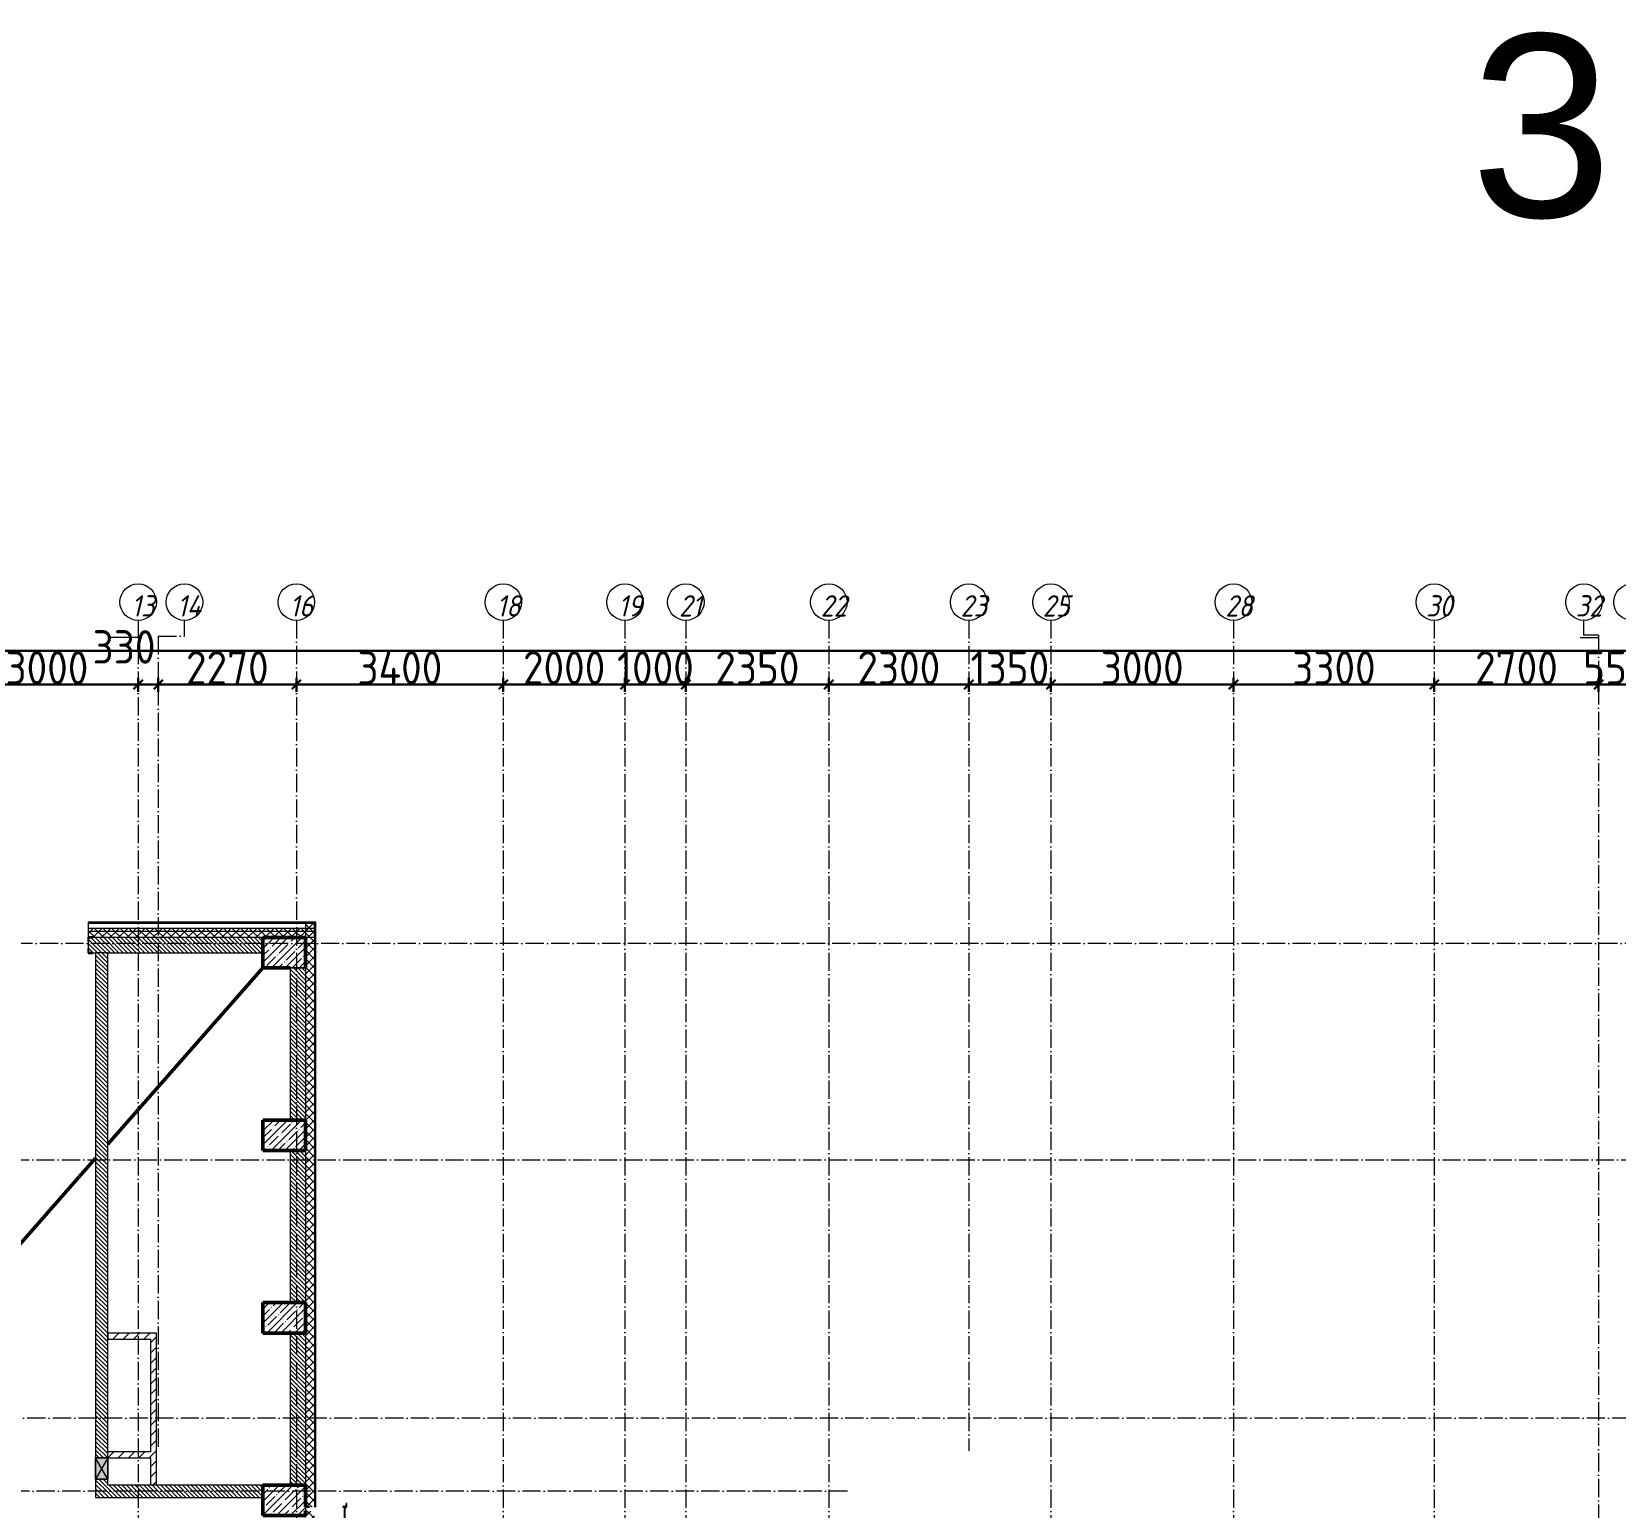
# Model space of a CAD drawing. Header units: millimetres. Extents: x -17017 to 628417, y -109036 to 199237.
# Drawn here: x 302971 to 328996, y -10545 to 13704 of the extents above; entities that cross this region are included whole.
import ezdxf

# ---------------------------------------------------------------- set-up
doc = ezdxf.new("R2010")
doc.units = ezdxf.units.MM
doc.linetypes.add('50_200_ШТРИХ_1Т_ш5_п1_п1_', pattern=[700, 500, -100, 0, -100])
for name, color, linetype, lineweight in [('A-____-____-DIMS', 7, 'Continuous', 9), ('A-DETL-____-OTLN-1', 7, 'Continuous', 50), ('A-DETL-GENF-OTLN', 7, 'Continuous', 9), ('A-GENM-____-MCUT', 7, 'Continuous', 25), ('A-GENM-____-OTLN', 7, 'Continuous', 9), ('A-GENM-____-OTLN-1', 7, 'Continuous', 25), ('A-GLAZ-____-OTLN', 7, 'Continuous', 9), ('A-WALL-____-MCUT', 7, 'Continuous', 13), ('A-WALL-____-MCUT-1', 7, 'Continuous', 9), ('A-WALL-____-PATT-1', 7, 'Continuous', 9), ('A-WALL-FNSH-MCUT-1', 7, 'Continuous', 9), ('S-COLS-____-MCUT', 7, 'Continuous', 50), ('S-COLS-____-OTLN', 7, 'Continuous', 9), ('S-GRID-____-IDEN', 7, 'Continuous', 9), ('S-GRID-____-OTLN', 7, 'Continuous', 9), ('S-GRID-____-OTLN-1', 7, '50_200_ШТРИХ_1Т_ш5_п1_п1_', 9), ('стяжа', 7, 'Continuous', 30)]:
    doc.layers.add(name, color=color, linetype=linetype, lineweight=lineweight)
doc.styles.add('ISOCPEUR_I_9', font='isocpeui.ttf', dxfattribs={"width": 0.9, "height": 250})
doc.styles.get("Standard").update_dxf_attribs({"font": 'arial.ttf'})
doc.styles.add('СПДС', font='isocpeur.ttf', dxfattribs={"width": 0.9})
doc.dimstyles.new('ISO-2_5_0_9К_БОЛЬШОЙ_ОСИ', dxfattribs={"dimscale": 304.8, "dimtxt": 248.995294, "dimasz": 0.492126, "dimexe": 0.393701, "dimexo": 0, "dimgap": 0, "dimtad": 1, "dimdec": 0, "dimzin": 0, "dimdsep": 46, "dimtxsty": 'ISOCPEUR_I_9', "dimblk1": 'OBLIQUE', "dimblk2": 'OBLIQUE', "dimsah": 1, "dimcen": 0.09, "dimdle": 0.393701, "dimazin": 0, "dimtfac": 1, "dimtdec": 4, "dimtix": 1, "dimtmove": 0, "dimatfit": 3, "dimfxl": 1, "dimtvp": 1, "dimtolj": 1, "dimtzin": 0, "dimarcsym": 2})
doc.dimstyles.new('ISO-2_5_0_9К_БОЛЬШОЙ_ОСИ_1', dxfattribs={"dimscale": 304.8, "dimtxt": 248.995294, "dimasz": 0.492126, "dimexe": 0.393701, "dimexo": 0, "dimgap": 0, "dimtad": 1, "dimdec": 0, "dimzin": 0, "dimdsep": 46, "dimtxsty": 'ISOCPEUR_I_9', "dimblk1": 'OBLIQUE', "dimblk2": 'OBLIQUE', "dimsah": 1, "dimcen": 0.09, "dimdle": 0.393701, "dimazin": 0, "dimtfac": 1, "dimtdec": 4, "dimtix": 1, "dimtmove": 1, "dimatfit": 3, "dimfxl": 1, "dimtvp": 1, "dimtolj": 1, "dimtzin": 0, "dimarcsym": 2})
doc.dimstyles.new('ISO-2_5_0_9К_БОЛЬШОЙ_ОСИ_2', dxfattribs={"dimscale": 304.8, "dimtxt": 248.995294, "dimasz": 0.492126, "dimexe": 0.393701, "dimexo": 0, "dimgap": 0, "dimtad": 1, "dimdec": 0, "dimzin": 0, "dimdsep": 46, "dimtxsty": 'ISOCPEUR_I_9', "dimblk1": 'OBLIQUE', "dimblk2": 'OBLIQUE', "dimsah": 1, "dimcen": 0.09, "dimdle": 0.393701, "dimazin": 0, "dimtfac": 1, "dimtdec": 4, "dimtix": 1, "dimtmove": 2, "dimatfit": 3, "dimfxl": 1, "dimtvp": 1, "dimtolj": 1, "dimtzin": 0, "dimarcsym": 2})
pattern_1 = [(45, (283770.71, -86863.46), (-70.71068, 70.71068), []), (135, (283770.71, -86863.46), (-70.71068, -70.71068), [])]
pattern_2 = [(135, (283770.707, -86863.456), (-35.35534, -35.35534), [])]
pattern_3 = [(45, (283770.71, -86863.46), (-84.85281, 84.85281), [])]

# ---------------------------------------------------------------- blocks, each defined once
blk = doc.blocks.new('BSC_Колонна _Прямоугольная - 500х700-25279857-АР1_План отверстий 3 этажа в осях 1-64_Ю-ЯЯ')
at = {"layer": 'S-COLS-____-OTLN'}
h = blk.add_hatch(dxfattribs=at)
h.set_pattern_fill('FP_16', color=256, style=0, pattern_type=2)
h.set_pattern_definition([(315, (-76431.04, 23350), (114.04925, 114.04925), []), (315, (-76431.04, 23235.95), (114.04925, 114.04925), [201.613, -40.323, 3.353, -36.97])])
h.paths.add_polyline_path([(-250, -350), (250, -350), (250, 350), (-250, 350), (-250, -55)], flags=0)
at = {"layer": 'S-COLS-____-MCUT'}
for p, q in [((250, 350), (-250, 350)), ((-250, 350), (-250, -350)), ((250, -350), (250, 350)), ((-250, -350), (-170, -350)), ((-107, -350), (250, -350))]:
    blk.add_line(p, q, dxfattribs=at)
blk = doc.blocks.new('BSC_Колонна _Прямоугольная - 500х700-V69-АР1_План отверстий 3 этажа в осях 1-64_Ю-ЯЯ')
at = {"layer": 'S-COLS-____-OTLN'}
h = blk.add_hatch(dxfattribs=at)
h.set_pattern_fill('FP_78', color=256, style=0, pattern_type=2)
h.set_pattern_definition([(315, (-79431.04, 23350), (114.04925, 114.04925), []), (315, (-79431.04, 23235.95), (114.04925, 114.04925), [201.613, -40.323, 3.353, -36.97])])
h.paths.add_polyline_path([(-250, -350), (250, -350), (250, 350), (-250, 350)], flags=0)
at = {"layer": 'S-COLS-____-MCUT'}
for p, q in [((250, 350), (-250, 350)), ((-250, 350), (-250, -350)), ((250, -350), (250, 350)), ((-250, -350), (250, -350))]:
    blk.add_line(p, q, dxfattribs=at)
blk = doc.blocks.new('BSC_Колонна _Прямоугольная - 500х700-V70-АР1_План отверстий 3 этажа в осях 1-64_Ю-ЯЯ')
at = {"layer": 'S-COLS-____-OTLN'}
h = blk.add_hatch(dxfattribs=at)
h.set_pattern_fill('FP_79', color=256, style=0, pattern_type=2)
h.set_pattern_definition([(315, (-82431.04, 23350), (114.04925, 114.04925), []), (315, (-82431.04, 23235.95), (114.04925, 114.04925), [201.613, -40.323, 3.353, -36.97])])
h.paths.add_polyline_path([(-250, -350), (250, -350), (250, 350), (-250, 350)], flags=0)
at = {"layer": 'S-COLS-____-MCUT'}
for p, q in [((250, 350), (-250, 350)), ((-250, 350), (-250, -350)), ((250, -350), (250, 350)), ((-250, -350), (250, -350))]:
    blk.add_line(p, q, dxfattribs=at)
blk = doc.blocks.new('Фахверк_СКБ_Уголок - 250_3380-27498580-АР1_План отверстий 3 этажа в осях 1-64_Ю-ЯЯ')
at = {"layer": 'A-GENM-____-MCUT'}
for p, q in [((200, 181), (125, 181)), ((125, 181), (125, 106)), ((125, 106), (131, 106)), ((131, 106), (131, 175)), ((131, 175), (200, 175)), ((200, 175), (200, 181)), ((131, -6), (125, -6)), ((125, -6), (125, -81)), ((125, -81), (200, -81)), ((131, -75), (131, -6)), ((200, -75), (131, -75)), ((200, -81), (200, -75))]:
    blk.add_line(p, q, dxfattribs=at)
blk = doc.blocks.new('ЛМ_Арматурный стержень_ГОСТ 5781-82 - Ø 18 А240-29172526-АР1_План отверстий 3 этажа в осях 1-64_Ю-ЯЯ')
at = {"layer": 'A-GENM-____-OTLN'}
for p, q in [((24334, 76318), (24334, 75518)), ((24334, 76318), (24343, 76318)), ((24343, 76318), (24352, 76318)), ((24352, 75518), (24352, 76318)), ((24343, 75518), (24334, 75518)), ((24352, 75518), (24343, 75518))]:
    blk.add_line(p, q, dxfattribs=at)
blk = doc.blocks.new('ЛМ_Уголок_ГОСТ 8509-93 - L 63х63x6-29176215-АР1_План отверстий 3 этажа в осях 1-64_Ю-ЯЯ')
at = {"layer": 'A-GENM-____-MCUT'}
for p, q in [((24369, 76324), (24312, 76324)), ((24312, 76324), (24312, 76318)), ((24360, 76318), (24375, 76318)), ((24375, 76381), (24369, 76381)), ((24369, 76381), (24369, 76324)), ((24375, 76318), (24375, 76381))]:
    blk.add_line(p, q, dxfattribs=at)
blk = doc.blocks.new('ЛМ_Уголок_ГОСТ 8509-93 - L 63х63x6-29171483-АР1_План отверстий 3 этажа в осях 1-64_Ю-ЯЯ')
at = {"layer": 'A-GENM-____-OTLN'}
for p, q in [((23700, 76324), (23700, 76261)), ((23763, 76324), (23700, 76324)), ((23700, 76261), (23706, 76261)), ((23706, 76261), (23706, 76318)), ((23706, 76318), (23763, 76318)), ((23763, 76318), (23763, 76324))]:
    blk.add_line(p, q, dxfattribs=at)
blk = doc.blocks.new('AR_Отверстие прямоугольное _в стене_ - AR_Отверстие прямоугольное _в стене__ОВ-36906073-АР1_План отверстий 3 этажа в осях 1-64_Ю-ЯЯ')
at = {"layer": 'A-GLAZ-____-OTLN'}
blk.add_hatch(color=256, dxfattribs=at).paths.add_polyline_path([(175, 100), (-175, 100), (-175, -100), (175, -100)], flags=0)
at = {"layer": 'A-DETL-GENF-OTLN'}
for p, q in [((-175, -100), (-175, 100)), ((-175, 100), (175, 100)), ((175, 100), (-175, -100)), ((-175, 100), (175, -100)), ((175, 100), (-175, 100)), ((-175, 100), (-175, -100)), ((175, 100), (175, -100)), ((175, -100), (175, 100)), ((175, -100), (-175, -100)), ((-175, -100), (175, -100))]:
    blk.add_line(p, q, dxfattribs=at)
blk = doc.blocks.new('Ось сетки - Круг_Ø6_00__ISO-2_5_0_9K_-25732049-АР1_План отверстий 3 этажа в осях 1-64_Ю-ЯЯ')
at = {"layer": 'S-GRID-____-IDEN'}
blk.add_circle((0, 0), 3, dxfattribs=at)
blk = doc.blocks.new('_Oblique')
at = {"color": 0, "linetype": 'ByBlock', "lineweight": -2}
blk.add_line((-0.5, -0.5), (0.5, 0.5), dxfattribs=at)
blk = doc.blocks.new('*D2820')
at = {"layer": 'A-____-____-DIMS', "color": 0, "lineweight": -2, "transparency": 16777216}
for p, q in [((301601, 2977), (304841, 2977)), ((301721, 3083), (301721, 2857)), ((304721, 3083), (304721, 2857))]:
    blk.add_line(p, q, dxfattribs=at)
at = {"layer": 'Defpoints', "color": 0, "transparency": 16777216}
for p in [(301721, 3083), (304721, 3083), (304721, 2977)]:
    blk.add_point(p, dxfattribs=at)
at = {"layer": 'A-____-____-DIMS', "color": 0, "lineweight": -2, "transparency": 16777216, "xscale": 150, "yscale": 150, "zscale": 150, "rotation": 180}
blk.add_blockref('_Oblique', (301721, 2977), dxfattribs=at)
at = {"layer": 'A-____-____-DIMS', "color": 0, "lineweight": -2, "transparency": 16777216, "xscale": 150, "yscale": 150, "zscale": 150}
blk.add_blockref('_Oblique', (304721, 2977), dxfattribs=at)
at = {"layer": 'A-____-____-DIMS', "color": 0, "transparency": 16777216, "insert": (303221, 3251), "char_height": 548.6, "attachment_point": 5, "style": 'СПДС'}
blk.add_mtext('\\A1;3000', dxfattribs=at)
blk = doc.blocks.new('*D2821')
at = {"layer": 'A-____-____-DIMS', "color": 0, "lineweight": -2, "transparency": 16777216}
for p, q in [((304601, 2977), (305171, 2977)), ((304721, 3083), (304721, 2857)), ((305051, 3083), (305051, 2857))]:
    blk.add_line(p, q, dxfattribs=at)
at = {"layer": 'Defpoints', "color": 0, "transparency": 16777216}
for p in [(304721, 3083), (305051, 3083), (305051, 2977)]:
    blk.add_point(p, dxfattribs=at)
at = {"layer": 'A-____-____-DIMS', "color": 0, "lineweight": -2, "transparency": 16777216, "xscale": 150, "yscale": 150, "zscale": 150, "rotation": 180}
blk.add_blockref('_Oblique', (304721, 2977), dxfattribs=at)
at = {"layer": 'A-____-____-DIMS', "color": 0, "lineweight": -2, "transparency": 16777216, "xscale": 150, "yscale": 150, "zscale": 150}
blk.add_blockref('_Oblique', (305051, 2977), dxfattribs=at)
at = {"layer": 'A-____-____-DIMS', "color": 0, "transparency": 16777216, "insert": (303972, 3868), "char_height": 548.6, "attachment_point": 1, "line_spacing_factor": 1.149209, "style": 'СПДС'}
blk.add_mtext('\\A1;330', dxfattribs=at)
blk = doc.blocks.new('*D2822')
at = {"layer": 'A-____-____-DIMS', "color": 0, "lineweight": -2, "transparency": 16777216}
for p, q in [((304931, 2977), (307441, 2977)), ((305051, 3083), (305051, 2857)), ((307321, 3083), (307321, 2857))]:
    blk.add_line(p, q, dxfattribs=at)
at = {"layer": 'Defpoints', "color": 0, "transparency": 16777216}
for p in [(305051, 3083), (307321, 3083), (307321, 2977)]:
    blk.add_point(p, dxfattribs=at)
at = {"layer": 'A-____-____-DIMS', "color": 0, "lineweight": -2, "transparency": 16777216, "xscale": 150, "yscale": 150, "zscale": 150, "rotation": 180}
blk.add_blockref('_Oblique', (305051, 2977), dxfattribs=at)
at = {"layer": 'A-____-____-DIMS', "color": 0, "lineweight": -2, "transparency": 16777216, "xscale": 150, "yscale": 150, "zscale": 150}
blk.add_blockref('_Oblique', (307321, 2977), dxfattribs=at)
at = {"layer": 'A-____-____-DIMS', "color": 0, "transparency": 16777216, "insert": (306186, 3251), "char_height": 548.6, "attachment_point": 5, "style": 'СПДС'}
blk.add_mtext('\\A1;2270', dxfattribs=at)
blk = doc.blocks.new('*D2823')
at = {"layer": 'A-____-____-DIMS', "color": 0, "lineweight": -2, "transparency": 16777216}
for p, q in [((307201, 2977), (310841, 2977)), ((307321, 3083), (307321, 2857)), ((310721, 3083), (310721, 2857))]:
    blk.add_line(p, q, dxfattribs=at)
at = {"layer": 'Defpoints', "color": 0, "transparency": 16777216}
for p in [(307321, 3083), (310721, 3083), (310721, 2977)]:
    blk.add_point(p, dxfattribs=at)
at = {"layer": 'A-____-____-DIMS', "color": 0, "lineweight": -2, "transparency": 16777216, "xscale": 150, "yscale": 150, "zscale": 150, "rotation": 180}
blk.add_blockref('_Oblique', (307321, 2977), dxfattribs=at)
at = {"layer": 'A-____-____-DIMS', "color": 0, "lineweight": -2, "transparency": 16777216, "xscale": 150, "yscale": 150, "zscale": 150}
blk.add_blockref('_Oblique', (310721, 2977), dxfattribs=at)
at = {"layer": 'A-____-____-DIMS', "color": 0, "transparency": 16777216, "insert": (309021, 3251), "char_height": 548.6, "attachment_point": 5, "style": 'СПДС'}
blk.add_mtext('\\A1;3400', dxfattribs=at)
blk = doc.blocks.new('*D2824')
at = {"layer": 'A-____-____-DIMS', "color": 0, "lineweight": -2, "transparency": 16777216}
for p, q in [((310601, 2977), (312841, 2977)), ((310721, 3083), (310721, 2857)), ((312721, 3083), (312721, 2857))]:
    blk.add_line(p, q, dxfattribs=at)
at = {"layer": 'Defpoints', "color": 0, "transparency": 16777216}
for p in [(310721, 3083), (312721, 3083), (312721, 2977)]:
    blk.add_point(p, dxfattribs=at)
at = {"layer": 'A-____-____-DIMS', "color": 0, "lineweight": -2, "transparency": 16777216, "xscale": 150, "yscale": 150, "zscale": 150, "rotation": 180}
blk.add_blockref('_Oblique', (310721, 2977), dxfattribs=at)
at = {"layer": 'A-____-____-DIMS', "color": 0, "lineweight": -2, "transparency": 16777216, "xscale": 150, "yscale": 150, "zscale": 150}
blk.add_blockref('_Oblique', (312721, 2977), dxfattribs=at)
at = {"layer": 'A-____-____-DIMS', "color": 0, "transparency": 16777216, "insert": (311721, 3251), "char_height": 548.6, "attachment_point": 5, "style": 'СПДС'}
blk.add_mtext('\\A1;2000', dxfattribs=at)
blk = doc.blocks.new('*D2825')
at = {"layer": 'A-____-____-DIMS', "color": 0, "lineweight": -2, "transparency": 16777216}
for p, q in [((312721, 2977), (312571, 2977)), ((312721, 3083), (312721, 2857)), ((312721, 2977), (313721, 2977)), ((313721, 3083), (313721, 2857)), ((313721, 2977), (313871, 2977))]:
    blk.add_line(p, q, dxfattribs=at)
at = {"layer": 'Defpoints', "color": 0, "transparency": 16777216}
for p in [(312721, 3083), (313721, 3083), (313721, 2977)]:
    blk.add_point(p, dxfattribs=at)
at = {"layer": 'A-____-____-DIMS', "color": 0, "lineweight": -2, "transparency": 16777216, "xscale": 150, "yscale": 150, "zscale": 150}
blk.add_blockref('_Oblique', (312721, 2977), dxfattribs=at)
at = {"layer": 'A-____-____-DIMS', "color": 0, "lineweight": -2, "transparency": 16777216, "xscale": 150, "yscale": 150, "zscale": 150, "rotation": 180}
blk.add_blockref('_Oblique', (313721, 2977), dxfattribs=at)
at = {"layer": 'A-____-____-DIMS', "color": 0, "transparency": 16777216, "insert": (313221, 3251), "char_height": 548.6, "attachment_point": 5, "style": 'СПДС'}
blk.add_mtext('\\A1;1000', dxfattribs=at)
blk = doc.blocks.new('*D2826')
at = {"layer": 'A-____-____-DIMS', "color": 0, "lineweight": -2, "transparency": 16777216}
for p, q in [((313601, 2977), (316191, 2977)), ((313721, 3083), (313721, 2857)), ((316071, 3083), (316071, 2857))]:
    blk.add_line(p, q, dxfattribs=at)
at = {"layer": 'Defpoints', "color": 0, "transparency": 16777216}
for p in [(313721, 3083), (316071, 3083), (316071, 2977)]:
    blk.add_point(p, dxfattribs=at)
at = {"layer": 'A-____-____-DIMS', "color": 0, "lineweight": -2, "transparency": 16777216, "xscale": 150, "yscale": 150, "zscale": 150, "rotation": 180}
blk.add_blockref('_Oblique', (313721, 2977), dxfattribs=at)
at = {"layer": 'A-____-____-DIMS', "color": 0, "lineweight": -2, "transparency": 16777216, "xscale": 150, "yscale": 150, "zscale": 150}
blk.add_blockref('_Oblique', (316071, 2977), dxfattribs=at)
at = {"layer": 'A-____-____-DIMS', "color": 0, "transparency": 16777216, "insert": (314896, 3251), "char_height": 548.6, "attachment_point": 5, "style": 'СПДС'}
blk.add_mtext('\\A1;2350', dxfattribs=at)
blk = doc.blocks.new('*D2827')
at = {"layer": 'A-____-____-DIMS', "color": 0, "lineweight": -2, "transparency": 16777216}
for p, q in [((315951, 2977), (318491, 2977)), ((316071, 3083), (316071, 2857)), ((318371, 3083), (318371, 2857))]:
    blk.add_line(p, q, dxfattribs=at)
at = {"layer": 'Defpoints', "color": 0, "transparency": 16777216}
for p in [(316071, 3083), (318371, 3083), (318371, 2977)]:
    blk.add_point(p, dxfattribs=at)
at = {"layer": 'A-____-____-DIMS', "color": 0, "lineweight": -2, "transparency": 16777216, "xscale": 150, "yscale": 150, "zscale": 150, "rotation": 180}
blk.add_blockref('_Oblique', (316071, 2977), dxfattribs=at)
at = {"layer": 'A-____-____-DIMS', "color": 0, "lineweight": -2, "transparency": 16777216, "xscale": 150, "yscale": 150, "zscale": 150}
blk.add_blockref('_Oblique', (318371, 2977), dxfattribs=at)
at = {"layer": 'A-____-____-DIMS', "color": 0, "transparency": 16777216, "insert": (317221, 3251), "char_height": 548.6, "attachment_point": 5, "style": 'СПДС'}
blk.add_mtext('\\A1;2300', dxfattribs=at)
blk = doc.blocks.new('*D2828')
at = {"layer": 'A-____-____-DIMS', "color": 0, "lineweight": -2, "transparency": 16777216}
for p, q in [((318251, 2977), (319841, 2977)), ((318371, 3083), (318371, 2857)), ((319721, 3083), (319721, 2857))]:
    blk.add_line(p, q, dxfattribs=at)
at = {"layer": 'Defpoints', "color": 0, "transparency": 16777216}
for p in [(318371, 3083), (319721, 3083), (319721, 2977)]:
    blk.add_point(p, dxfattribs=at)
at = {"layer": 'A-____-____-DIMS', "color": 0, "lineweight": -2, "transparency": 16777216, "xscale": 150, "yscale": 150, "zscale": 150, "rotation": 180}
blk.add_blockref('_Oblique', (318371, 2977), dxfattribs=at)
at = {"layer": 'A-____-____-DIMS', "color": 0, "lineweight": -2, "transparency": 16777216, "xscale": 150, "yscale": 150, "zscale": 150}
blk.add_blockref('_Oblique', (319721, 2977), dxfattribs=at)
at = {"layer": 'A-____-____-DIMS', "color": 0, "transparency": 16777216, "insert": (319046, 3251), "char_height": 548.6, "attachment_point": 5, "style": 'СПДС'}
blk.add_mtext('\\A1;1350', dxfattribs=at)
blk = doc.blocks.new('*D2829')
at = {"layer": 'A-____-____-DIMS', "color": 0, "lineweight": -2, "transparency": 16777216}
for p, q in [((319601, 2977), (322841, 2977)), ((319721, 3083), (319721, 2857)), ((322721, 3083), (322721, 2857))]:
    blk.add_line(p, q, dxfattribs=at)
at = {"layer": 'Defpoints', "color": 0, "transparency": 16777216}
for p in [(319721, 3083), (322721, 3083), (322721, 2977)]:
    blk.add_point(p, dxfattribs=at)
at = {"layer": 'A-____-____-DIMS', "color": 0, "lineweight": -2, "transparency": 16777216, "xscale": 150, "yscale": 150, "zscale": 150, "rotation": 180}
blk.add_blockref('_Oblique', (319721, 2977), dxfattribs=at)
at = {"layer": 'A-____-____-DIMS', "color": 0, "lineweight": -2, "transparency": 16777216, "xscale": 150, "yscale": 150, "zscale": 150}
blk.add_blockref('_Oblique', (322721, 2977), dxfattribs=at)
at = {"layer": 'A-____-____-DIMS', "color": 0, "transparency": 16777216, "insert": (321221, 3251), "char_height": 548.6, "attachment_point": 5, "style": 'СПДС'}
blk.add_mtext('\\A1;3000', dxfattribs=at)
blk = doc.blocks.new('*D2830')
at = {"layer": 'A-____-____-DIMS', "color": 0, "lineweight": -2, "transparency": 16777216}
for p, q in [((322601, 2977), (326141, 2977)), ((322721, 3083), (322721, 2857)), ((326021, 3083), (326021, 2857))]:
    blk.add_line(p, q, dxfattribs=at)
at = {"layer": 'Defpoints', "color": 0, "transparency": 16777216}
for p in [(322721, 3083), (326021, 3083), (326021, 2977)]:
    blk.add_point(p, dxfattribs=at)
at = {"layer": 'A-____-____-DIMS', "color": 0, "lineweight": -2, "transparency": 16777216, "xscale": 150, "yscale": 150, "zscale": 150, "rotation": 180}
blk.add_blockref('_Oblique', (322721, 2977), dxfattribs=at)
at = {"layer": 'A-____-____-DIMS', "color": 0, "lineweight": -2, "transparency": 16777216, "xscale": 150, "yscale": 150, "zscale": 150}
blk.add_blockref('_Oblique', (326021, 2977), dxfattribs=at)
at = {"layer": 'A-____-____-DIMS', "color": 0, "transparency": 16777216, "insert": (324371, 3251), "char_height": 548.6, "attachment_point": 5, "style": 'СПДС'}
blk.add_mtext('\\A1;3300', dxfattribs=at)
blk = doc.blocks.new('*D2831')
at = {"layer": 'A-____-____-DIMS', "color": 0, "lineweight": -2, "transparency": 16777216}
for p, q in [((325901, 2977), (328841, 2977)), ((326021, 3083), (326021, 2857)), ((328721, 3083), (328721, 2857))]:
    blk.add_line(p, q, dxfattribs=at)
at = {"layer": 'Defpoints', "color": 0, "transparency": 16777216}
for p in [(326021, 3083), (328721, 3083), (328721, 2977)]:
    blk.add_point(p, dxfattribs=at)
at = {"layer": 'A-____-____-DIMS', "color": 0, "lineweight": -2, "transparency": 16777216, "xscale": 150, "yscale": 150, "zscale": 150, "rotation": 180}
blk.add_blockref('_Oblique', (326021, 2977), dxfattribs=at)
at = {"layer": 'A-____-____-DIMS', "color": 0, "lineweight": -2, "transparency": 16777216, "xscale": 150, "yscale": 150, "zscale": 150}
blk.add_blockref('_Oblique', (328721, 2977), dxfattribs=at)
at = {"layer": 'A-____-____-DIMS', "color": 0, "transparency": 16777216, "insert": (327371, 3251), "char_height": 548.6, "attachment_point": 5, "style": 'СПДС'}
blk.add_mtext('\\A1;2700', dxfattribs=at)
blk = doc.blocks.new('*D2832')
at = {"layer": 'A-____-____-DIMS', "color": 0, "lineweight": -2, "transparency": 16777216}
for p, q in [((328721, 2977), (328571, 2977)), ((328721, 3083), (328721, 2857)), ((328721, 2977), (329271, 2977)), ((329271, 3083), (329271, 2857)), ((329271, 2977), (329421, 2977))]:
    blk.add_line(p, q, dxfattribs=at)
at = {"layer": 'Defpoints', "color": 0, "transparency": 16777216}
for p in [(328721, 3083), (329271, 3083), (329271, 2977)]:
    blk.add_point(p, dxfattribs=at)
at = {"layer": 'A-____-____-DIMS', "color": 0, "lineweight": -2, "transparency": 16777216, "xscale": 150, "yscale": 150, "zscale": 150}
blk.add_blockref('_Oblique', (328721, 2977), dxfattribs=at)
at = {"layer": 'A-____-____-DIMS', "color": 0, "lineweight": -2, "transparency": 16777216, "xscale": 150, "yscale": 150, "zscale": 150, "rotation": 180}
blk.add_blockref('_Oblique', (329271, 2977), dxfattribs=at)
at = {"layer": 'A-____-____-DIMS', "color": 0, "transparency": 16777216, "insert": (328996, 3251), "char_height": 548.6, "attachment_point": 5, "style": 'СПДС'}
blk.add_mtext('\\A1;550', dxfattribs=at)
blk = doc.blocks.new('*D2853')
at = {"layer": 'A-____-____-DIMS', "color": 0, "lineweight": -2, "transparency": 16777216}
for p, q in [((281301, 3529), (332155, 3529)), ((281421, 3635), (281421, 3409)), ((385041, 3529), (334032, 3529)), ((384921, 3635), (384921, 3409))]:
    blk.add_line(p, q, dxfattribs=at)
at = {"layer": 'Defpoints', "color": 0, "transparency": 16777216}
for p in [(281421, 3635), (384921, 3635), (384921, 3529)]:
    blk.add_point(p, dxfattribs=at)
at = {"layer": 'A-____-____-DIMS', "color": 0, "lineweight": -2, "transparency": 16777216, "xscale": 150, "yscale": 150, "zscale": 150, "rotation": 180}
blk.add_blockref('_Oblique', (281421, 3529), dxfattribs=at)
at = {"layer": 'A-____-____-DIMS', "color": 0, "lineweight": -2, "transparency": 16777216, "xscale": 150, "yscale": 150, "zscale": 150}
blk.add_blockref('_Oblique', (384921, 3529), dxfattribs=at)
at = {"layer": 'A-____-____-DIMS', "color": 0, "transparency": 16777216, "insert": (332155, 4055), "char_height": 548.6, "attachment_point": 1, "line_spacing_factor": 1.149209, "style": 'СПДС'}
blk.add_mtext('\\A1;103500', dxfattribs=at)
blk = doc.blocks.new('3эт')
at = {"layer": 'S-GRID-____-OTLN-1', "color": 251, "ltscale": 0.6, "true_color": 0x636466}
for p, q in [((304720.7, 4029.4), (304720.7, -33971.9)), ((305481.8, 3771.1), (305481.8, 4029.4)), ((307320.7, 4029.4), (307320.7, -20188)), ((310720.7, 4029.4), (310720.7, -33971.9)), ((312720.7, 4029.4), (312720.7, -20188)), ((313720.7, 4029.4), (313720.7, -33971.9)), ((316070.7, 4029.4), (316070.7, -20188)), ((318370.7, 4029.4), (318370.7, -9616.1)), ((319720.7, 4029.4), (319720.7, -33971.9)), ((322720.7, 4029.4), (322720.7, -33971.9)), ((326020.7, 4029.4), (326020.7, -20188)), ((328480.3, 3785.7), (328480.3, 4029.4)), ((305050.7, 3771.1), (305050.7, -9616.1)), ((305050.7, 3771.1), (305481.8, 3771.1)), ((328720.7, 3785.7), (328480.3, 3785.7)), ((328720.7, 3785.7), (328720.7, -33833.1)), ((387845.1, -1282.4), (279101.9, -1282.4)), ((279101.9, -4832.4), (387845.1, -4832.4)), ((330925.3, -9082.4), (279101.9, -9082.4)), ((316375.7, -10282.4), (279101.9, -10282.4))]:
    blk.add_line(p, q, dxfattribs=at)
at = {"layer": 'S-GRID-____-IDEN', "xscale": 99.99999999999993, "yscale": 99.99999999999993, "zscale": 99.99999999999993, "rotation": 180}
for p in [(304720.7, 4329.4), (305481.8, 4329.4), (307320.7, 4329.4), (310720.7, 4329.4), (312720.7, 4329.4), (313720.7, 4329.4), (316070.7, 4329.4), (318370.7, 4329.4), (319720.7, 4329.4), (322720.7, 4329.4), (326020.7, 4329.4), (328480.3, 4329.4), (329270.7, 4329.4)]:
    blk.add_blockref('Ось сетки - Круг_Ø6_00__ISO-2_5_0_9K_-25732049-АР1_План отверстий 3 этажа в осях 1-64_Ю-ЯЯ', p, dxfattribs=at)
at = {"layer": 'S-GRID-____-IDEN', "char_height": 350, "attachment_point": 1, "style": 'ISOCPEUR_I_9'}
for s, insert, width in [('13', (304610.2, 4443.3), 346.329), ('14', (305362.3, 4443.3), 367.975), ('16', (307210.2, 4443.3), 346.329), ('18', (310610.2, 4443.3), 346.329), ('19', (312610.2, 4443.3), 346.329), ('21', (313610.2, 4443.3), 346.329), ('22', (315936.3, 4443.3), 404.05), ('23', (318236.3, 4443.3), 404.05), ('25', (319586.3, 4443.3), 404.05), ('28', (322586.3, 4443.3), 404.05), ('30', (325886.3, 4443.3), 404.05), ('32', (328345.9, 4443.3), 404.05)]:
    blk.add_mtext(s, dxfattribs=dict(at, insert=insert, width=width))
at = {"layer": 'A-____-____-DIMS'}
for base, p1, p2, dimstyle, override, picture, middle in [((384920.7, 3529.2), (281420.7, 3635.3), (384920.7, 3635.3), 'ISO-2_5_0_9К_БОЛЬШОЙ_ОСИ_2', {"dimtxt": 1.8, "dimpost": '<>', "dimtxsty": 'СПДС', "dimfxl": 103500}, '*D2853', (333093.6, 3689.2)), ((305050.7, 2977), (304720.7, 3083.1), (305050.7, 3083.1), 'ISO-2_5_0_9К_БОЛЬШОЙ_ОСИ_1', {"dimtxt": 1.8, "dimpost": '<>', "dimtxsty": 'СПДС', "dimfxl": 330}, '*D2821', (304441.3, 3136.9))]:
    dim = blk.add_linear_dim(base=base, p1=p1, p2=p2, dimstyle=dimstyle, override=override, dxfattribs=at)
    dim.commit()
    dim.dimension.update_dxf_attribs({"geometry": picture, "text_midpoint": middle, "dimtype": 160})
for base, p1, p2, override, picture, middle in [((304720.7, 2977), (301720.7, 3083.1), (304720.7, 3083.1), {"dimtxt": 1.8, "dimpost": '<>', "dimtxsty": 'СПДС', "dimfxl": 3000}, '*D2820', (303220.7, 3251.3)), ((307320.7, 2977), (305050.7, 3083.1), (307320.7, 3083.1), {"dimtxt": 1.8, "dimpost": '<>', "dimtxsty": 'СПДС', "dimfxl": 2270}, '*D2822', (306185.7, 3251.3)), ((310720.7, 2977), (307320.7, 3083.1), (310720.7, 3083.1), {"dimtxt": 1.8, "dimpost": '<>', "dimtxsty": 'СПДС', "dimfxl": 3400}, '*D2823', (309020.7, 3251.3)), ((312720.7, 2977), (310720.7, 3083.1), (312720.7, 3083.1), {"dimtxt": 1.8, "dimpost": '<>', "dimtxsty": 'СПДС', "dimfxl": 2000}, '*D2824', (311720.7, 3251.3)), ((313720.7, 2977), (312720.7, 3083.1), (313720.7, 3083.1), {"dimtxt": 1.8, "dimpost": '<>', "dimtxsty": 'СПДС', "dimfxl": 1000}, '*D2825', (313220.7, 3251.3)), ((316070.7, 2977), (313720.7, 3083.1), (316070.7, 3083.1), {"dimtxt": 1.8, "dimpost": '<>', "dimtxsty": 'СПДС', "dimfxl": 2350}, '*D2826', (314895.7, 3251.3)), ((318370.7, 2977), (316070.7, 3083.1), (318370.7, 3083.1), {"dimtxt": 1.8, "dimpost": '<>', "dimtxsty": 'СПДС', "dimfxl": 2300}, '*D2827', (317220.7, 3251.3)), ((319720.7, 2977), (318370.7, 3083.1), (319720.7, 3083.1), {"dimtxt": 1.8, "dimpost": '<>', "dimtxsty": 'СПДС', "dimfxl": 1350}, '*D2828', (319045.7, 3251.3)), ((322720.7, 2977), (319720.7, 3083.1), (322720.7, 3083.1), {"dimtxt": 1.8, "dimpost": '<>', "dimtxsty": 'СПДС', "dimfxl": 3000}, '*D2829', (321220.7, 3251.3)), ((326020.7, 2977), (322720.7, 3083.1), (326020.7, 3083.1), {"dimtxt": 1.8, "dimpost": '<>', "dimtxsty": 'СПДС', "dimfxl": 3300}, '*D2830', (324370.7, 3251.3)), ((328720.7, 2977), (326020.7, 3083.1), (328720.7, 3083.1), {"dimtxt": 1.8, "dimpost": '<>', "dimtxsty": 'СПДС', "dimfxl": 2700}, '*D2831', (327370.7, 3251.3)), ((329270.7, 2977), (328720.7, 3083.1), (329270.7, 3083.1), {"dimtxt": 1.8, "dimpost": '<>', "dimtxsty": 'СПДС', "dimfxl": 550}, '*D2832', (328995.7, 3251.3))]:
    dim = blk.add_linear_dim(base=base, p1=p1, p2=p2, dimstyle='ISO-2_5_0_9К_БОЛЬШОЙ_ОСИ', override=override, dxfattribs=at)
    dim.commit()
    dim.dimension.update_dxf_attribs({"geometry": picture, "text_midpoint": middle})

msp = doc.modelspace()

# ---------------------------------------------------------------- hatches: boundary and pattern name
at = {"layer": 'A-WALL-____-PATT-1'}
h = msp.add_hatch(dxfattribs=at)
h.set_pattern_fill('FP_6', color=256, style=0, pattern_type=2)
h.set_pattern_definition([(45, (283770.71, -86863.46), (-85.53659, 85.53659), []), (45, (283827.73, -86863.46), (-85.53659, 85.53659), [])])
h.paths.add_polyline_path([(307640, -952), (307640, -932), (307621, -932), (307621, -952)], flags=0)
h.paths.add_polyline_path([(307471, -952), (307471, -932), (303901, -932), (303901, -952), (304966, -952)], flags=0)
h.paths.add_polyline_path([(294401, -952), (294401, -932), (281091, -932), (281091, -952), (290827, -952)], flags=0)
h = msp.add_hatch(dxfattribs=at)
h.set_pattern_fill('FP_4', color=256, style=0, pattern_type=2)
h.set_pattern_definition(pattern_1)
h.paths.add_polyline_path([(304966, -1082), (307621, -1082), (307621, -1032), (303901, -1032), (303901, -1082)], flags=0)
h.paths.add_polyline_path([(294401, -1082), (294401, -1032), (281221, -1032), (281221, -1082), (290827, -1082)], flags=0)
h = msp.add_hatch(dxfattribs=at)
h.set_pattern_fill('FP_4', color=256, style=0, pattern_type=2)
h.set_pattern_definition(pattern_1)
h.paths.add_polyline_path([(307621, -18932), (307621, -18182), (307477, -18182), (307477, -18257), (307471, -18257), (307471, -18932), (307617, -18932)], flags=0)
h.paths.add_polyline_path([(307621, -16382), (307621, -11345), (307534, -11345), (307534, -11351), (307471, -11351), (307471, -16307), (307477, -16307), (307477, -16382)], flags=0)
h.paths.add_polyline_path([(307486, -11345), (307486, -11323), (307477, -11324), (307477, -11345), (307481, -11345)], flags=0)
h.paths.add_polyline_path([(307481, -11313), (307486, -11313), (307486, -11282), (307621, -11282), (307621, -10608), (307486, -10608), (307486, -10545), (307477, -10545), (307477, -10602), (307471, -10602), (307471, -10792), (307491, -10793), (307491, -10802), (307471, -10803), (307471, -11288), (307477, -11288), (307477, -11313), (307481, -11313)], flags=0)
h.paths.add_polyline_path([(307621, -10545), (307621, -932), (307471, -932), (307471, -10539), (307534, -10539), (307534, -10545), (307617, -10545)], flags=0)
h = msp.add_hatch(dxfattribs=at)
h.set_pattern_fill('FP_4', color=256, style=0, pattern_type=2)
h.set_pattern_definition(pattern_1)
h.paths.add_polyline_path([(307621, -1182), (307621, -1082), (303901, -1082), (303901, -1176), (303976, -1176), (303976, -1182), (304966, -1182)], flags=0)
h.paths.add_polyline_path([(294326, -1182), (294326, -1176), (294401, -1176), (294401, -1082), (281321, -1082), (281321, -1182), (293671, -1182)], flags=0)
h = msp.add_hatch(dxfattribs=at)
h.set_pattern_fill('FP_9', color=256, style=0, pattern_type=2)
h.set_pattern_definition(pattern_2)
h.paths.add_polyline_path([(304021, -1432), (306771, -1432), (306771, -1182), (303907, -1182), (303907, -1251), (303901, -1251), (303901, -1363), (303907, -1363), (303907, -1432), (303976, -1432)], flags=0)
h = msp.add_hatch(dxfattribs=at)
h.set_pattern_fill('FP_9', color=256, style=0, pattern_type=2)
h.set_pattern_definition(pattern_2)
h.paths.add_polyline_path([(304221, -10382), (304221, -10082), (304021, -10082), (304021, -10382)], flags=0)
h.paths.add_polyline_path([(304221, -9732), (304221, -1432), (304021, -1432), (304021, -9732), (304210, -9732)], flags=0)
h = msp.add_hatch(dxfattribs=at)
h.set_pattern_fill('FP_9', color=256, style=0, pattern_type=2)
h.set_pattern_definition(pattern_2)
h.paths.add_polyline_path([(307471, -4182), (307471, -1682), (307221, -1682), (307221, -4182)], flags=0)
h = msp.add_hatch(dxfattribs=at)
h.set_pattern_fill('FP_9', color=256, style=0, pattern_type=2)
h.set_pattern_definition(pattern_2)
h.paths.add_polyline_path([(307471, -7182), (307471, -4682), (307221, -4682), (307221, -7182)], flags=0)
h = msp.add_hatch(dxfattribs=at)
h.set_pattern_fill('FP_7', color=256, style=0, pattern_type=2)
h.set_pattern_definition(pattern_3)
h.paths.add_polyline_path([(304921, -7782), (304921, -7682), (304221, -7682), (304221, -7782)], flags=0)
h = msp.add_hatch(dxfattribs=at)
h.set_pattern_fill('FP_7', color=256, style=0, pattern_type=2)
h.set_pattern_definition(pattern_3)
h.paths.add_polyline_path([(304966, -10182), (305021, -10182), (305021, -7682), (304921, -7682), (304921, -10182)], flags=0)
h = msp.add_hatch(dxfattribs=at)
h.set_pattern_fill('FP_9', color=256, style=0, pattern_type=2)
h.set_pattern_definition(pattern_2)
h.paths.add_polyline_path([(307471, -10182), (307471, -7682), (307221, -7682), (307221, -10182)], flags=0)
h = msp.add_hatch(dxfattribs=at)
h.set_pattern_fill('FP_7', color=256, style=0, pattern_type=2)
h.set_pattern_definition(pattern_3)
h.paths.add_polyline_path([(304921, -9732), (304921, -9632), (304221, -9632), (304221, -9732)], flags=0)
h = msp.add_hatch(dxfattribs=at)
h.set_pattern_fill('FP_9', color=256, style=0, pattern_type=2)
h.set_pattern_definition(pattern_2)
h.paths.add_polyline_path([(306734, -10382), (306771, -10382), (306771, -10182), (304221, -10182), (304221, -10382), (304966, -10382)], flags=0)
at = {"layer": 'S-COLS-____-OTLN'}
h = msp.add_hatch(dxfattribs=at)
h.set_pattern_fill('FP_12', color=256, style=0, pattern_type=2)
h.set_pattern_definition([(45, (283770.7, -86863.46), (-114.04925, 114.04925), []), (45, (283884.76, -86863.46), (-114.04925, 114.04925), [201.612, -40.322, 3.353, -36.97])])
h.paths.add_polyline_path([(307221, -1682), (307471, -1682), (307471, -1182), (306771, -1182), (306771, -1682)], flags=0)

# ---------------------------------------------------------------- linework, layer by layer
at = {"layer": 'A-DETL-____-OTLN-1'}
for p, q in [((304221, -4580), (306771, -1682)), ((297271, -12478), (304021, -4807))]:
    msp.add_line(p, q, dxfattribs=at)
at = {"layer": 'A-WALL-____-MCUT'}
for p, q in [((307621, -952), (303901, -952)), ((303901, -952), (303901, -1176)), ((307621, -1182), (307621, -952)), ((303901, -1251), (303901, -1363)), ((307621, -1182), (303976, -1182)), ((306771, -1432), (306771, -1182)), ((303976, -1432), (304021, -1432)), ((304021, -1432), (304021, -9732)), ((304221, -9732), (304221, -1432)), ((304221, -1432), (306771, -1432)), ((307221, -1682), (307221, -4182)), ((307471, -1682), (307471, -4182)), ((307221, -4682), (307221, -7182)), ((307471, -4682), (307471, -7182)), ((307221, -7682), (307221, -10182)), ((307471, -7682), (307471, -10182)), ((304021, -10082), (304021, -10382)), ((304221, -10182), (304221, -10082)), ((304021, -10382), (306771, -10382)), ((306771, -10182), (304221, -10182))]:
    msp.add_line(p, q, dxfattribs=at)
at = {"layer": 'A-WALL-____-MCUT-1'}
for p, q in [((307621, -1032), (303901, -1032)), ((307471, -932), (307471, -1682)), ((307621, -932), (307471, -932)), ((307621, -933), (307621, -932)), ((307627, -10545), (307627, -933)), ((307633, -10545), (307633, -933)), ((307621, -1082), (303901, -1082)), ((304221, -1432), (304021, -1432)), ((307471, -1682), (307221, -1682))]:
    msp.add_line(p, q, dxfattribs=at)
at = {"layer": 'A-WALL-FNSH-MCUT-1'}
for p, q in [((307471, -932), (303901, -932)), ((303901, -932), (303901, -952)), ((307640, -932), (307621, -932)), ((307621, -933), (307621, -10545)), ((307641, -933), (307621, -933)), ((307621, -952), (307640, -952)), ((307640, -952), (307640, -932)), ((307641, -10545), (307641, -933)), ((305021, -7682), (304221, -7682)), ((304221, -7682), (304221, -7782)), ((304221, -7782), (304921, -7782)), ((304921, -7782), (304921, -9632)), ((305021, -10182), (305021, -7682)), ((304921, -9632), (304221, -9632)), ((304221, -9732), (304921, -9732)), ((304921, -9732), (304921, -10182))]:
    msp.add_line(p, q, dxfattribs=at)
at = {"layer": 'S-COLS-____-MCUT'}
for p, q in [((307471, -1182), (306771, -1182)), ((306771, -1182), (306771, -1682)), ((307471, -1682), (307471, -1182)), ((306771, -1682), (307221, -1682))]:
    msp.add_line(p, q, dxfattribs=at)
at = {"layer": 'S-COLS-____-OTLN'}
msp.add_line((307221, -1682), (307471, -1682), dxfattribs=at)
at = {"layer": 'S-GRID-____-OTLN'}
for p, q in [((304721, 3751), (304266, 3751)), ((328721, 3741), (328416, 3741))]:
    msp.add_line(p, q, dxfattribs=at)

# ---------------------------------------------------------------- block references
at = {"layer": 'A-GENM-____-OTLN'}
for name in ['ЛМ_Уголок_ГОСТ 8509-93 - L 63х63x6-29171483-АР1_План отверстий 3 этажа в осях 1-64_Ю-ЯЯ', 'ЛМ_Уголок_ГОСТ 8509-93 - L 63х63x6-29176215-АР1_План отверстий 3 этажа в осях 1-64_Ю-ЯЯ', 'ЛМ_Арматурный стержень_ГОСТ 5781-82 - Ø 18 А240-29172526-АР1_План отверстий 3 этажа в осях 1-64_Ю-ЯЯ']:
    msp.add_blockref(name, (283771, -86863), dxfattribs=at)
at = {"layer": 'A-GENM-____-OTLN-1'}
msp.add_blockref('Фахверк_СКБ_Уголок - 250_3380-27498580-АР1_План отверстий 3 этажа в осях 1-64_Ю-ЯЯ', (303776, -1357), dxfattribs=at)
at = {"layer": 'A-GLAZ-____-OTLN', "rotation": 269.9999999999999}
msp.add_blockref('AR_Отверстие прямоугольное _в стене_ - AR_Отверстие прямоугольное _в стене__ОВ-36906073-АР1_План отверстий 3 этажа в осях 1-64_Ю-ЯЯ', (304121, -9907), dxfattribs=at)
at = {"layer": 'S-COLS-____-OTLN', "rotation": 89.9999999999999}
for name, p in [('BSC_Колонна _Прямоугольная - 500х700-V70-АР1_План отверстий 3 этажа в осях 1-64_Ю-ЯЯ', (307121, -4432)), ('BSC_Колонна _Прямоугольная - 500х700-V69-АР1_План отверстий 3 этажа в осях 1-64_Ю-ЯЯ', (307121, -7432)), ('BSC_Колонна _Прямоугольная - 500х700-25279857-АР1_План отверстий 3 этажа в осях 1-64_Ю-ЯЯ', (307121, -10432))]:
    msp.add_blockref(name, p, dxfattribs=at)
at = {"layer": 'стяжа'}
msp.add_blockref('3эт', (0, 0), dxfattribs=at)

# ---------------------------------------------------------------- texts
at = {"color": 1, "lineweight": 30, "insert": (326615, 13659), "char_height": 3000, "attachment_point": 1}
msp.add_mtext_dynamic_manual_height_columns('3 этаж', width=55251, gutter_width=1, heights=[0], dxfattribs=at)

doc.saveas('drawing.dxf')
